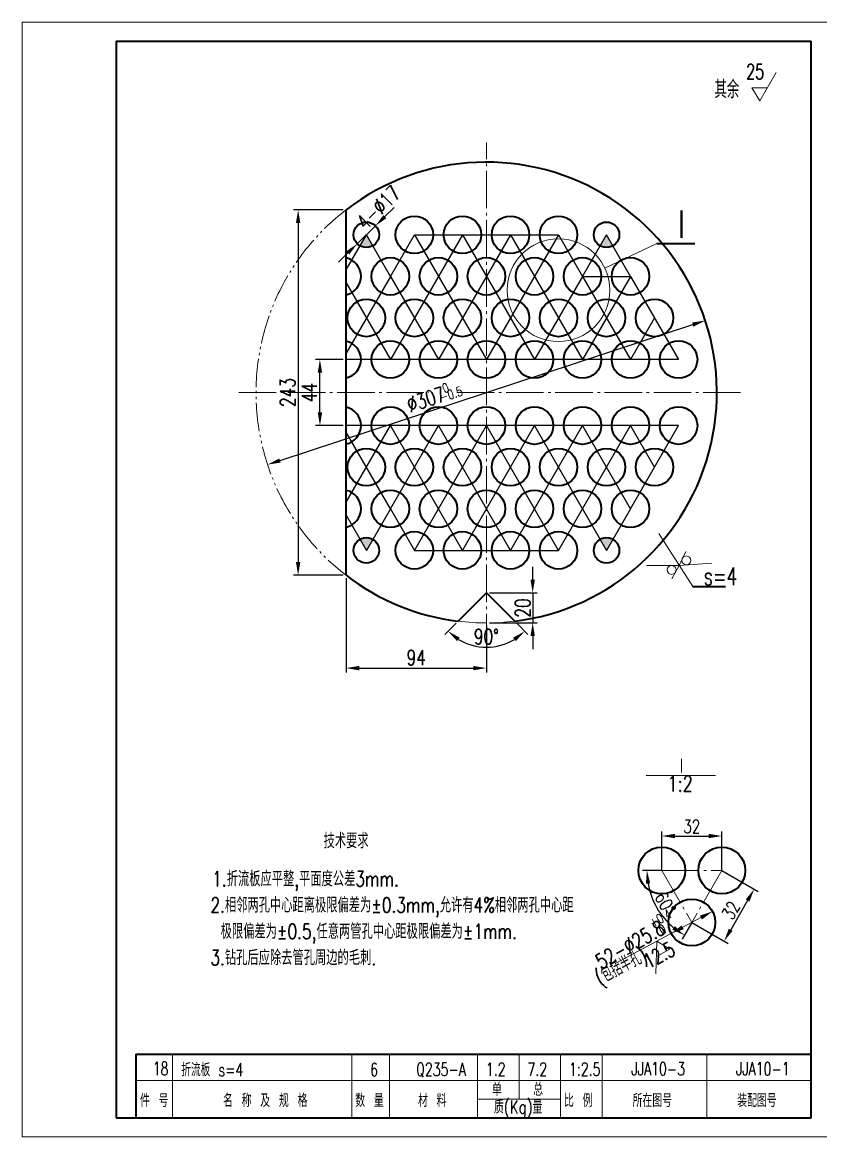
# Model space of a CAD drawing. Extents: x 0 to 6472, y 0 to 2970.
# Drawn here: x 4370 to 4902, y 1544 to 2287 of the extents above; entities that cross this region are included whole.
import ezdxf
from ezdxf.enums import TextEntityAlignment as Align

# ---------------------------------------------------------------- set-up
doc = ezdxf.new("R2010")
doc.units = 0
doc.header["$LTSCALE"] = 10
doc.header["$MEASUREMENT"] = 0
doc.header["$PDMODE"] = 3
doc.linetypes.add('JXX-L', pattern=[2.95, 1.9, -0.25, 0.15, -0.25, 0.15, -0.25])
doc.linetypes.add('ZXX-L', pattern=[3.28, 2.5, -0.3, 0.18, -0.3])
doc.layers.get('0').update_dxf_attribs({"linetype": 'CONTINUOUS', "lineweight": 20})
doc.layers.get('Defpoints').update_dxf_attribs({"linetype": 'CONTINUOUS', "lineweight": 20})
doc.layers.add('1', color=1, linetype='CONTINUOUS')
for name, color, linetype, lineweight in [('A 粗实线', 2, 'CONTINUOUS', 35), ('B 细实线', 7, 'CONTINUOUS', 20), ('E 长中心线', 1, 'ZXX-L', 20), ('I 长双点线', 4, 'JXX-L', 20)]:
    doc.layers.add(name, color=color, linetype=linetype, lineweight=lineweight)
doc.styles.add('HZ', font='txt', dxfattribs={"width": 0.75, "bigfont": 'hztxt'})
doc.styles.add('HZTXT', font='TXT.SHX', dxfattribs={"width": 0.75, "bigfont": 'HZTXT'})
doc.dimstyles.new('1比2', dxfattribs={"dimscale": 2.5, "dimtxt": 3.5, "dimasz": 3.5, "dimexe": 1.2, "dimexo": 0, "dimgap": 0.8, "dimtad": 1, "dimdec": 0, "dimlfac": 0.8, "dimzin": 0, "dimdsep": 46, "dimtxsty": 'HZTXT', "dimcen": 0, "dimadec": 0, "dimazin": 0, "dimtfac": 0.375, "dimtdec": 0, "dimtmove": 2, "dimatfit": 0, "dimfxl": 0, "dimtzin": 0, "dimarcsym": 0})
doc.dimstyles.new('副本1比2.5', dxfattribs={"dimscale": 2.5, "dimtxt": 4, "dimasz": 3.5, "dimexe": 1.2, "dimexo": 0.8, "dimgap": 0.8, "dimtad": 1, "dimdec": 0, "dimzin": 0, "dimdsep": 46, "dimtxsty": 'HZTXT', "dimcen": 0, "dimadec": 0, "dimazin": 0, "dimtfac": 0.375, "dimtdec": 0, "dimtmove": 2, "dimatfit": 0, "dimfxl": 0, "dimtzin": 0, "dimarcsym": 0})

# ---------------------------------------------------------------- blocks, each defined once
blk = doc.blocks.new('*D190')
at = {"color": 0, "lineweight": -2}
for p, q in [((4795.95, 1721.62), (4795.95, 1747.56)), ((4835.95, 1721.62), (4835.95, 1747.56)), ((4804.7, 1744.56), (4827.2, 1744.56))]:
    blk.add_line(p, q, dxfattribs=at)
at = {"color": 0}
for points in [[(4804.7, 1746.02), (4804.7, 1743.1), (4795.95, 1744.56)], [(4827.2, 1746.02), (4827.2, 1743.1), (4835.95, 1744.56)]]:
    blk.add_solid(points, dxfattribs=at)
at = {"layer": 'Defpoints', "color": 0}
for p in [(4835.95, 1744.56), (4795.95, 1721.62), (4835.95, 1721.62)]:
    blk.add_point(p, dxfattribs=at)
at = {"color": 0, "insert": (4815.95, 1750.94), "char_height": 8.75, "attachment_point": 5, "style": 'HZTXT'}
blk.add_mtext('32', dxfattribs=at)
blk = doc.blocks.new('*D191')
at = {"color": 0, "lineweight": -2}
for p, q in [((4835.95, 1721.62), (4860.09, 1707.68)), ((4853.12, 1701.6), (4841.87, 1682.11)), ((4815.95, 1686.98), (4840.09, 1673.03))]:
    blk.add_line(p, q, dxfattribs=at)
at = {"color": 0}
for points in [[(4851.86, 1702.33), (4854.38, 1700.87), (4857.5, 1709.18)], [(4840.61, 1682.84), (4843.13, 1681.38), (4837.5, 1674.53)]]:
    blk.add_solid(points, dxfattribs=at)
at = {"layer": 'Defpoints', "color": 0}
for p in [(4835.95, 1721.62), (4815.95, 1686.98), (4837.5, 1674.53)]:
    blk.add_point(p, dxfattribs=at)
at = {"color": 0, "insert": (4841.97, 1695.04), "char_height": 8.75, "attachment_point": 5, "rotation": 60, "style": 'HZTXT'}
blk.add_mtext('32', dxfattribs=at)
blk = doc.blocks.new('*D192')
at = {"color": 0, "lineweight": -2}
for p, q in [((4795.95, 1721.62), (4783.04, 1721.62)), ((4815.95, 1686.98), (4809.49, 1675.8))]:
    blk.add_line(p, q, dxfattribs=at)
blk.add_arc((4835.95, 1721.62), 49.91, 190.05829, 229.94171, dxfattribs=at)
at = {"color": 0}
for points in [[(4785.35, 1712.77), (4788.26, 1713.03), (4786.04, 1721.62)], [(4804.67, 1684.61), (4802.99, 1682.22), (4810.99, 1678.4)]]:
    blk.add_solid(points, dxfattribs=at)
at = {"layer": 'Defpoints', "color": 0}
for p in [(4795.95, 1721.62), (4835.95, 1721.62), (4835.95, 1721.62), (4789.05, 1704.55), (4815.95, 1686.98)]:
    blk.add_point(p, dxfattribs=at)
at = {"color": 0, "insert": (4798.25, 1699.85), "char_height": 8.75, "attachment_point": 5, "rotation": 300, "style": 'HZTXT'}
blk.add_mtext('60°', dxfattribs=at)
blk = doc.blocks.new('*D248')
at = {"color": 0, "lineweight": -2}
blk.add_line((4541.64, 1994.76), (4816.62, 2085.29), dxfattribs=at)
at = {"color": 0}
for points in [[(4816.16, 2086.67), (4817.07, 2083.9), (4824.93, 2088.03)], [(4541.18, 1996.14), (4542.09, 1993.37), (4533.33, 1992.02)]]:
    blk.add_solid(points, dxfattribs=at)
at = {"layer": 'Defpoints', "color": 0}
for p in [(4824.93, 2088.03), (4533.33, 1992.02)]:
    blk.add_point(p, dxfattribs=at)
at = {"color": 0, "insert": (4638.86, 2035.47), "char_height": 10, "attachment_point": 5, "rotation": 18.22343, "style": 'HZTXT'}
blk.add_mtext('%%C307', dxfattribs=at)
blk = doc.blocks.new('*D249')
at = {"color": 0, "lineweight": -2}
for p, q in [((4585.63, 1916.29), (4585.63, 1853.44)), ((4679.13, 1884.52), (4679.13, 1853.44)), ((4594.38, 1856.44), (4670.38, 1856.44))]:
    blk.add_line(p, q, dxfattribs=at)
at = {"color": 0}
for points in [[(4594.38, 1857.89), (4594.38, 1854.98), (4585.63, 1856.44)], [(4670.38, 1857.89), (4670.38, 1854.98), (4679.13, 1856.44)]]:
    blk.add_solid(points, dxfattribs=at)
at = {"layer": 'Defpoints', "color": 0}
for p in [(4585.63, 1918.29), (4679.13, 1886.52), (4679.13, 1856.44)]:
    blk.add_point(p, dxfattribs=at)
at = {"color": 0, "insert": (4632.38, 1863.44), "char_height": 10, "attachment_point": 5, "style": 'HZTXT'}
blk.add_mtext('94', dxfattribs=at)
blk = doc.blocks.new('*D250')
at = {"color": 0, "lineweight": -2}
for p, q in [((4709.95, 1915.27), (4709.95, 1924.02)), ((4681.13, 1906.52), (4712.95, 1906.52)), ((4709.95, 1906.52), (4709.95, 1886.52)), ((4681.13, 1886.52), (4712.95, 1886.52)), ((4709.95, 1877.77), (4709.95, 1869.02))]:
    blk.add_line(p, q, dxfattribs=at)
at = {"color": 0}
for points in [[(4708.49, 1915.27), (4711.41, 1915.27), (4709.95, 1906.52)], [(4708.49, 1877.77), (4711.41, 1877.77), (4709.95, 1886.52)]]:
    blk.add_solid(points, dxfattribs=at)
at = {"layer": 'Defpoints', "color": 0}
for p in [(4679.13, 1906.52), (4679.13, 1886.52), (4709.95, 1886.52)]:
    blk.add_point(p, dxfattribs=at)
at = {"color": 0, "insert": (4703.35, 1896.52), "char_height": 10, "attachment_point": 5, "rotation": 90, "style": 'HZTXT'}
blk.add_mtext('20', dxfattribs=at)
blk = doc.blocks.new('*D251')
at = {"color": 0, "lineweight": -2}
for p, q in [((4658.87, 1886.27), (4651.45, 1878.84)), ((4699.38, 1886.27), (4706.81, 1878.84))]:
    blk.add_line(p, q, dxfattribs=at)
blk.add_arc((4679.13, 1906.52), 36.14, 238.90484, 301.09516, dxfattribs=at)
at = {"color": 0}
for points in [[(4659.56, 1874.42), (4661.36, 1876.72), (4653.57, 1880.97)], [(4696.9, 1876.72), (4698.69, 1874.42), (4704.69, 1880.97)]]:
    blk.add_solid(points, dxfattribs=at)
at = {"layer": 'Defpoints', "color": 0}
for p in [(4679.13, 1906.52), (4679.13, 1906.52), (4660.29, 1887.68), (4697.97, 1887.68), (4669.77, 1871.61)]:
    blk.add_point(p, dxfattribs=at)
at = {"color": 0, "insert": (4679.13, 1877.38), "char_height": 10, "attachment_point": 5, "style": 'HZTXT'}
blk.add_mtext('90°', dxfattribs=at)
blk = doc.blocks.new('*D252')
at = {"color": 0, "lineweight": -2}
for p, q in [((4583.63, 2062.02), (4565.22, 2062.02)), ((4568.22, 2026.77), (4568.22, 2053.27)), ((4583.63, 2018.02), (4565.22, 2018.02))]:
    blk.add_line(p, q, dxfattribs=at)
at = {"color": 0}
for points in [[(4566.76, 2053.27), (4569.68, 2053.27), (4568.22, 2062.02)], [(4566.76, 2026.77), (4569.68, 2026.77), (4568.22, 2018.02)]]:
    blk.add_solid(points, dxfattribs=at)
at = {"layer": 'Defpoints', "color": 0}
for p in [(4568.22, 2062.02), (4585.63, 2062.02), (4585.63, 2018.02)]:
    blk.add_point(p, dxfattribs=at)
at = {"color": 0, "insert": (4561.22, 2040.02), "char_height": 10, "attachment_point": 5, "rotation": 90, "style": 'HZTXT'}
blk.add_mtext('44', dxfattribs=at)
blk = doc.blocks.new('*D253')
at = {"color": 0, "lineweight": -2}
for p, q in [((4583.63, 2161.76), (4550.69, 2161.76)), ((4553.69, 2153.01), (4553.69, 1927.04)), ((4583.63, 1918.29), (4550.69, 1918.29))]:
    blk.add_line(p, q, dxfattribs=at)
at = {"color": 0}
for points in [[(4552.24, 2153.01), (4555.15, 2153.01), (4553.69, 2161.76)], [(4552.24, 1927.04), (4555.15, 1927.04), (4553.69, 1918.29)]]:
    blk.add_solid(points, dxfattribs=at)
at = {"layer": 'Defpoints', "color": 0}
for p in [(4585.63, 2161.76), (4553.69, 1918.29), (4585.63, 1918.29)]:
    blk.add_point(p, dxfattribs=at)
at = {"color": 0, "insert": (4546.69, 2040.02), "char_height": 10, "attachment_point": 5, "rotation": 90, "style": 'HZTXT'}
blk.add_mtext('243', dxfattribs=at)
blk = doc.blocks.new('*D254')
at = {"color": 0, "lineweight": -2}
for p, q in [((4611.46, 2157.22), (4617.72, 2163.34)), ((4593.05, 2139.22), (4605.21, 2151.1)), ((4586.8, 2133.1), (4580.54, 2126.98))]:
    blk.add_line(p, q, dxfattribs=at)
at = {"color": 0}
for points in [[(4610.44, 2158.26), (4612.48, 2156.18), (4605.21, 2151.1)], [(4585.78, 2134.14), (4587.81, 2132.06), (4593.05, 2139.22)]]:
    blk.add_solid(points, dxfattribs=at)
at = {"layer": 'Defpoints', "color": 0}
for p in [(4605.21, 2151.1), (4593.05, 2139.22)]:
    blk.add_point(p, dxfattribs=at)
at = {"color": 0, "insert": (4607.27, 2163.33), "char_height": 10, "attachment_point": 5, "rotation": 44.36005, "style": 'HZTXT'}
blk.add_mtext('4-%%c17', dxfattribs=at)

msp = doc.modelspace()

# ---------------------------------------------------------------- hatches: boundary and pattern name
h = msp.add_hatch(color=256)
h.paths.add_polyline_path([(4603.38, 2137.8), (4599.13, 2145.16), (4594.88, 2137.8, 0.267949)])
h.paths.add_polyline_path([(4763.38, 2137.8), (4759.13, 2145.16), (4754.88, 2137.8, 0.267949)])
h.paths.add_polyline_path([(4759.13, 1934.88), (4763.38, 1942.25, 0.267949), (4754.88, 1942.25)])
h.paths.add_polyline_path([(4603.38, 1942.25, 0.267949), (4594.88, 1942.25), (4599.13, 1934.88)])

# ---------------------------------------------------------------- linework, layer by layer
for p, q in [((4369.94, 2286.72), (5421.19, 2286.72)), ((4369.94, 1544.22), (4369.94, 2286.72)), ((4895.57, 2286.72), (4895.57, 2286.72)), ((4861.32, 2234.29), (4872.11, 2253.25)), ((4856.02, 2243.1), (4866.23, 2243.12)), ((4861.32, 2234.29), (4856.02, 2243.1)), ((4758.03, 2122.93), (4792.56, 2139.31)), ((4793.97, 1946.06), (4816.56, 1910.7)), ((4807.51, 1924.87), (4811.9, 1934.17)), ((4807.51, 1924.87), (4785.7, 1924.71)), ((4807.51, 1924.87), (4802.54, 1915.86)), ((4807.51, 1924.87), (4829.27, 1926.4)), ((4765.26, 1659.9), (4822.01, 1690.21)), ((4792.58, 1674.49), (4792, 1652.69)), ((4792.58, 1674.49), (4801.42, 1669.22)), ((4801.42, 1669.22), (4792.41, 1664.4)), ((4470.03, 1599.21), (4470.03, 1599.21)), ((4470.03, 1599.21), (4470.03, 1581.71)), ((4470.03, 1599.21), (4470.03, 1581.71)), ((4589.51, 1599.21), (4589.51, 1581.71)), ((4614.51, 1599.21), (4614.51, 1581.71)), ((4673.18, 1599.21), (4673.18, 1581.71)), ((4700.86, 1599.21), (4700.86, 1581.71)), ((4708.99, 1599.21), (4708.99, 1599.21)), ((4728.53, 1599.21), (4728.53, 1581.71)), ((4733.99, 1599.21), (4733.99, 1599.21)), ((4756.21, 1599.21), (4756.21, 1556.72)), ((4792.66, 1599.21), (4792.66, 1599.21)), ((4820.33, 1599.21), (4820.33, 1599.21)), ((4825.89, 1599.21), (4825.89, 1556.72)), ((4848.01, 1599.21), (4848.01, 1599.21)), ((4445.57, 1581.71), (4895.57, 1581.71)), ((4445.57, 1581.71), (4895.57, 1581.71)), ((4470.03, 1557.85), (4470.03, 1582.84)), ((4470.03, 1582.84), (4470.03, 1557.85)), ((4470.03, 1556.72), (4470.03, 1581.71)), ((4470.03, 1581.71), (4470.03, 1556.72)), ((4589.51, 1582.84), (4589.51, 1557.85)), ((4589.51, 1581.71), (4589.51, 1556.72)), ((4614.51, 1582.84), (4614.51, 1557.85)), ((4614.51, 1581.71), (4614.51, 1556.72)), ((4673.18, 1582.84), (4673.18, 1557.85)), ((4673.18, 1581.71), (4673.18, 1556.72)), ((4700.86, 1582.84), (4700.86, 1570.34)), ((4700.86, 1581.71), (4700.86, 1569.22)), ((4728.53, 1582.84), (4728.53, 1557.85)), ((4728.53, 1581.71), (4728.53, 1556.72)), ((4756.21, 1582.84), (4756.21, 1557.85)), ((4673.18, 1569.22), (4728.53, 1569.22)), ((4369.94, 1544.22), (5421.19, 1544.22))]:
    msp.add_line(p, q)
for centre, radius in [((4727.13, 2108.21), 34.23), ((4812.35, 1928.18), 2.96), ((4802.48, 1921.87), 2.96)]:
    msp.add_circle(centre, radius)
for points in [[(4821.32, 1691.5), (4822.7, 1688.93), (4829.73, 1694.34)], [(4809.2, 1685.02), (4810.57, 1682.45), (4802.17, 1679.61)]]:
    msp.add_solid(points)
at = {"layer": '1'}
for p, q in [((4585.63, 2121.78), (4599.13, 2145.16)), ((4615.13, 2117.45), (4599.13, 2145.16)), ((4663.13, 2145.16), (4615.13, 2062.02)), ((4615.13, 2117.45), (4631.13, 2145.16)), ((4631.13, 2145.16), (4727.13, 2145.16)), ((4631.13, 2145.16), (4679.13, 2062.02)), ((4695.13, 2145.16), (4647.13, 2062.02)), ((4663.13, 2145.16), (4711.13, 2062.02)), ((4727.13, 2145.16), (4679.13, 2062.02)), ((4695.13, 2145.16), (4743.13, 2062.02)), ((4727.13, 2145.16), (4743.13, 2117.45)), ((4743.13, 2117.45), (4759.13, 2145.16)), ((4775.13, 2117.45), (4759.13, 2145.16)), ((4615.13, 2117.45), (4585.63, 2066.35)), ((4615.13, 2117.45), (4647.13, 2062.02)), ((4743.13, 2117.45), (4711.13, 2062.02)), ((4743.13, 2117.45), (4775.13, 2062.02)), ((4775.13, 2117.45), (4743.13, 2062.02)), ((4743.13, 2117.45), (4775.13, 2117.45)), ((4775.13, 2117.45), (4807.13, 2062.02)), ((4585.63, 2113.12), (4615.13, 2062.02)), ((4791.13, 2089.74), (4775.13, 2062.02)), ((4807.13, 2062.02), (4585.63, 2062.02)), ((4807.13, 2018.02), (4585.63, 2018.02)), ((4585.63, 1966.93), (4615.13, 2018.02)), ((4615.13, 1962.6), (4585.63, 2013.69)), ((4663.13, 1934.88), (4615.13, 2018.02)), ((4615.13, 1962.6), (4647.13, 2018.02)), ((4631.13, 1934.88), (4679.13, 2018.02)), ((4695.13, 1934.88), (4647.13, 2018.02)), ((4663.13, 1934.88), (4711.13, 2018.02)), ((4727.13, 1934.88), (4679.13, 2018.02)), ((4695.13, 1934.88), (4743.13, 2018.02)), ((4743.13, 1962.6), (4711.13, 2018.02)), ((4743.13, 1962.6), (4775.13, 2018.02)), ((4775.13, 1962.6), (4743.13, 2018.02)), ((4791.13, 1990.31), (4775.13, 2018.02)), ((4775.13, 1962.6), (4807.13, 2018.02)), ((4615.13, 1962.6), (4599.13, 1934.88)), ((4615.13, 1962.6), (4631.13, 1934.88)), ((4727.13, 1934.88), (4743.13, 1962.6)), ((4743.13, 1962.6), (4759.13, 1934.88)), ((4775.13, 1962.6), (4759.13, 1934.88)), ((4585.63, 1958.27), (4599.13, 1934.88)), ((4631.13, 1934.88), (4727.13, 1934.88))]:
    msp.add_line(p, q, dxfattribs=at)
at = {"layer": 'A 粗实线'}
for p, q in [((4432.44, 2274.22), (4432.44, 1556.72)), ((4432.44, 2274.22), (4883.07, 2274.22)), ((4432.44, 2274.22), (4895.57, 2274.22)), ((4895.57, 1556.72), (4895.57, 2274.22)), ((4585.63, 1918.29), (4585.63, 2161.76)), ((4792.56, 2139.31), (4817.99, 2139.31)), ((4816.56, 1910.7), (4838.41, 1910.7)), ((4679.13, 1906.52), (4660.29, 1887.68)), ((4679.13, 1906.52), (4697.97, 1887.68)), ((4445.57, 1599.21), (4895.57, 1599.21)), ((4445.57, 1599.21), (4895.57, 1599.21)), ((4445.57, 1599.21), (4445.57, 1556.72)), ((4432.44, 1556.72), (4895.57, 1556.72)), ((4444.94, 1556.72), (4895.57, 1556.72)), ((4444.94, 1556.72), (4883.07, 1556.72)), ((4445.57, 1556.72), (4895.57, 1556.72))]:
    msp.add_line(p, q, dxfattribs=at)
msp.add_lwpolyline([(4444.94, 1556.72), (4895.57, 1556.72)], dxfattribs=at)
msp.add_lwpolyline([(4444.94, 1556.72), (4895.57, 1556.72)], dxfattribs=at)
for centre, radius in [((4599.13, 2145.16), 8.5), ((4631.13, 2145.16), 12.5), ((4631.13, 2145.16), 12.5), ((4663.13, 2145.16), 12.5), ((4663.13, 2145.16), 12.5), ((4695.13, 2145.16), 12.5), ((4695.13, 2145.16), 12.5), ((4727.13, 2145.16), 12.5), ((4727.13, 2145.16), 12.5), ((4759.13, 2145.16), 8.5), ((4615.13, 2117.45), 12.5), ((4615.13, 2117.45), 12.5), ((4647.13, 2117.45), 12.5), ((4647.13, 2117.45), 12.5), ((4679.13, 2117.45), 12.5), ((4679.13, 2117.45), 12.5), ((4711.13, 2117.45), 12.5), ((4711.13, 2117.45), 12.5), ((4743.13, 2117.45), 12.5), ((4743.13, 2117.45), 12.5), ((4775.13, 2117.45), 12.5), ((4775.13, 2117.45), 12.5), ((4599.13, 2089.74), 12.5), ((4599.13, 2089.74), 12.5), ((4631.13, 2089.74), 12.5), ((4631.13, 2089.74), 12.5), ((4663.13, 2089.74), 12.5), ((4663.13, 2089.74), 12.5), ((4695.13, 2089.74), 12.5), ((4695.13, 2089.74), 12.5), ((4727.13, 2089.74), 12.5), ((4727.13, 2089.74), 12.5), ((4759.13, 2089.74), 12.5), ((4759.13, 2089.74), 12.5), ((4791.13, 2089.74), 12.5), ((4791.13, 2089.74), 12.5), ((4615.13, 2062.02), 12.5), ((4615.13, 2062.02), 12.5), ((4647.13, 2062.02), 12.5), ((4647.13, 2062.02), 12.5), ((4679.13, 2062.02), 12.5), ((4679.13, 2062.02), 12.5), ((4711.13, 2062.02), 12.5), ((4711.13, 2062.02), 12.5), ((4743.13, 2062.02), 12.5), ((4743.13, 2062.02), 12.5), ((4775.13, 2062.02), 12.5), ((4775.13, 2062.02), 12.5), ((4807.13, 2062.02), 12.5), ((4807.13, 2062.02), 12.5), ((4615.13, 2018.02), 12.5), ((4615.13, 2018.02), 12.5), ((4647.13, 2018.02), 12.5), ((4647.13, 2018.02), 12.5), ((4679.13, 2018.02), 12.5), ((4679.13, 2018.02), 12.5), ((4711.13, 2018.02), 12.5), ((4711.13, 2018.02), 12.5), ((4743.13, 2018.02), 12.5), ((4743.13, 2018.02), 12.5), ((4775.13, 2018.02), 12.5), ((4775.13, 2018.02), 12.5), ((4807.13, 2018.02), 12.5), ((4807.13, 2018.02), 12.5), ((4599.13, 1990.31), 12.5), ((4599.13, 1990.31), 12.5), ((4631.13, 1990.31), 12.5), ((4631.13, 1990.31), 12.5), ((4663.13, 1990.31), 12.5), ((4663.13, 1990.31), 12.5), ((4695.13, 1990.31), 12.5), ((4695.13, 1990.31), 12.5), ((4727.13, 1990.31), 12.5), ((4727.13, 1990.31), 12.5), ((4759.13, 1990.31), 12.5), ((4759.13, 1990.31), 12.5), ((4791.13, 1990.31), 12.5), ((4791.13, 1990.31), 12.5), ((4615.13, 1962.6), 12.5), ((4615.13, 1962.6), 12.5), ((4647.13, 1962.6), 12.5), ((4647.13, 1962.6), 12.5), ((4679.13, 1962.6), 12.5), ((4679.13, 1962.6), 12.5), ((4711.13, 1962.6), 12.5), ((4711.13, 1962.6), 12.5), ((4743.13, 1962.6), 12.5), ((4743.13, 1962.6), 12.5), ((4775.13, 1962.6), 12.5), ((4775.13, 1962.6), 12.5), ((4631.13, 1934.88), 12.5), ((4631.13, 1934.88), 12.5), ((4663.13, 1934.88), 12.5), ((4663.13, 1934.88), 12.5), ((4695.13, 1934.88), 12.5), ((4695.13, 1934.88), 12.5), ((4727.13, 1934.88), 12.5), ((4727.13, 1934.88), 12.5), ((4599.13, 1934.88), 8.5), ((4759.13, 1934.88), 8.5), ((4795.95, 1721.62), 15.62), ((4835.95, 1721.62), 15.62), ((4815.95, 1686.98), 15.62)]:
    msp.add_circle(centre, radius, dxfattribs=at)
for centre, radius, start, end in [((4679.13, 2040.02), 153.5, 277.04985, 127.52594), ((4583.13, 2117.45), 12.5, 281.53696, 78.46304), ((4583.13, 2062.02), 12.5, 281.53696, 78.46304), ((4583.13, 2018.02), 12.5, 281.53696, 78.46304), ((4583.13, 1962.6), 12.5, 281.53696, 78.46304), ((4679.13, 2040.02), 153.5, 232.47406, 262.95015)]:
    msp.add_arc(centre, radius, start, end, dxfattribs=at)
at = {"layer": 'B 细实线'}
msp.add_line((4785.65, 1784.97), (4831.82, 1784.97), dxfattribs=at)
at = {"layer": 'E 长中心线'}
for p, q in [((4679.13, 1867.62), (4679.13, 2206.55)), ((4514.1, 2040.02), (4640.78, 2040.02)), ((4659.42, 2040.02), (4849.02, 2040.02)), ((4795.95, 1721.62), (4815.95, 1686.98)), ((4795.95, 1721.62), (4835.95, 1721.62)), ((4835.95, 1721.62), (4815.95, 1686.98))]:
    msp.add_line(p, q, dxfattribs=at)
at = {"layer": 'I 长双点线'}
for start, end in [(127.52594, 232.47406), (262.95015, 277.04985)]:
    msp.add_arc((4679.13, 2040.02), 153.5, start, end, dxfattribs=at)

# ---------------------------------------------------------------- texts
at = {"style": 'HZTXT', "width": 0.7}
msp.add_text('25', height=10, dxfattribs=at).set_placement((4864.15, 2245.89), align=Align.BOTTOM_RIGHT)
for s, p in [('其余', (4831.02, 2241.99)), ('s=4', (4823.95, 1917.64))]:
    msp.add_text(s, height=11.825, dxfattribs=at).set_placement(p, align=Align.MIDDLE_LEFT)
at = {"style": 'HZTXT', "width": 0.75}
for s, rotation, p in [('-0.5', 18.12379, (4649.39, 2033.61)), ('0', 18.12379, (4650.93, 2039.52)), ('+0.4', 29.35091, (4789.91, 1683.28)), ('0', 29.35091, (4796.05, 1678.76))]:
    msp.add_text(s, height=6.25, rotation=rotation, dxfattribs=at).set_placement(p)
at = {"ltscale": 10, "style": 'HZTXT', "width": 0.75}
for s, p in [('技术要求', (4570.66, 1736.36)), ('1.折流板应平整,平面度公差3mm.', (4496.47, 1711.04)), ('2.相邻两孔中心距离极限偏差为%%P0.3mm,允许有4%相邻两孔中心距', (4495.29, 1693.54)), ('极限偏差为%%p0.5,任意两管孔中心距极限偏差为%%P1mm.', (4502.07, 1676.04)), ('3.钻孔后应除去管孔周边的毛刺.', (4495.29, 1658.54))]:
    msp.add_text(s, height=10, dxfattribs=at).set_placement(p)
at = {"style": 'HZTXT', "width": 0.7}
for s, p in [('(包括半孔)', (4788.51, 1659.3)), ('12.5', (4807.27, 1663.1))]:
    msp.add_text(s, height=10, rotation=28.1115, dxfattribs=at).set_placement(p, align=Align.BOTTOM_RIGHT)
at = {"style": 'HZ', "width": 0.7}
for s, p in [('18', (4456.8, 1585.32)), ('折流板 s=4', (4475.88, 1584.47)), ('6', (4601.67, 1584.51)), ('Q235-A', (4632.33, 1584.7)), ('1.2', (4678.78, 1584.79)), ('7.2', (4706.46, 1584.79)), ('1:2.5', (4734.13, 1584.79)), ('JJA10-3', (4775.7, 1585.14)), ('JJA10-1', (4845.37, 1585.14))]:
    msp.add_text(s, height=8.75, dxfattribs=at).set_placement(p)
at = {"insert": (4774.88, 1672.18), "char_height": 10, "attachment_point": 5, "rotation": 29.40328, "style": 'HZTXT'}
msp.add_mtext('52-%%c25.8', dxfattribs=at)
at = {"char_height": 8.75, "attachment_point": 5, "style": 'HZTXT'}
for s, insert, width in [('单', (4686.14, 1575.75), 137.3167), ('总', (4713.56, 1575.75), 137.3167), ('件 号', (4457.8, 1568.36), 24.4616), ('名 称 及 规 格', (4531.79, 1568.36), 137.3167), ('数 量', (4601.26, 1568.36), 137.3167), ('材 料', (4643.07, 1568.36), 137.3167), ('质(Kg)量', (4700.27, 1562.54), 137.3167), ('比 例', (4740.29, 1568.36), 137.3167), ('所在图号', (4789.63, 1568.36), 137.3167), ('装配图号', (4859.31, 1568.36), 137.3167)]:
    msp.add_mtext(s, dxfattribs=dict(at, insert=insert, width=width))
at = {"layer": 'B 细实线', "style": 'HZTXT', "width": 0.75}
for s, height, p in [('Ⅰ', 21, (4809.05, 2151.55)), ('Ⅰ', 10.5, (4809.13, 1791.1)), ('1:2', 10.5, (4808.2, 1779.44))]:
    msp.add_text(s, height=height, dxfattribs=at).set_placement(p, align=Align.MIDDLE)

# ---------------------------------------------------------------- dimensions: what is measured, and where the dimension line sits
for p1, p2, text, picture, middle in [((4593.05, 2139.22), (4605.21, 2151.1), '4-%%c17', '*D254', (4607.27, 2163.33)), ((4533.33, 1992.02), (4824.93, 2088.03), '%%C307', '*D248', (4638.86, 2035.47))]:
    dim = msp.add_diameter_dim_2p(p1=p1, p2=p2, text=text, dimstyle='副本1比2.5')
    dim.commit()
    dim.dimension.update_dxf_attribs({"geometry": picture, "text_midpoint": middle, "dimtype": 163})
for base, p1, p2, picture, middle in [((4553.69, 1918.29), (4585.63, 2161.76), (4585.63, 1918.29), '*D253', (4546.69, 2040.02)), ((4568.22, 2062.02), (4585.63, 2018.02), (4585.63, 2062.02), '*D252', (4561.22, 2040.02))]:
    dim = msp.add_linear_dim(base=base, p1=p1, p2=p2, angle=90, dimstyle='副本1比2.5')
    dim.commit()
    dim.dimension.update_dxf_attribs({"geometry": picture, "text_midpoint": middle})
dim = msp.add_linear_dim(base=(4709.95, 1886.52), p1=(4679.13, 1906.52), p2=(4679.13, 1886.52), angle=270, dimstyle='副本1比2.5')
dim.commit()
dim.dimension.update_dxf_attribs({"geometry": '*D250', "text_midpoint": (4703.35, 1896.52), "dimtype": 161})
for base, p1, p2, dimstyle, picture, middle in [((4679.12818753, 1856.43631267), (4585.62818753, 1918.2856079), (4679.12818753, 1886.52303024), '副本1比2.5', '*D249', (4632.37818753, 1863.43631267)), ((4835.95, 1744.56), (4795.95, 1721.62), (4835.95, 1721.62), '1比2', '*D190', (4815.95, 1750.94))]:
    dim = msp.add_linear_dim(base=base, p1=p1, p2=p2, dimstyle=dimstyle)
    dim.commit()
    dim.dimension.update_dxf_attribs({"geometry": picture, "text_midpoint": middle})
for base, line1, line2, dimstyle, picture, middle in [((4669.77, 1871.61), ((4679.13, 1906.52), (4660.29, 1887.68)), ((4679.13, 1906.52), (4697.97, 1887.68)), '副本1比2.5', '*D251', (4679.13, 1877.38)), ((4789.05, 1704.55), ((4835.95, 1721.62), (4815.95, 1686.98)), ((4795.95, 1721.62), (4835.95, 1721.62)), '1比2', '*D192', (4798.25, 1699.85))]:
    dim = msp.add_angular_dim_2l(base=base, line1=line1, line2=line2, dimstyle=dimstyle)
    dim.commit()
    dim.dimension.update_dxf_attribs({"geometry": picture, "text_midpoint": middle})
dim = msp.add_aligned_dim(p1=(4835.95, 1721.62), p2=(4815.95, 1686.98), distance=24.88, dimstyle='1比2')
dim.commit()
dim.dimension.update_dxf_attribs({"geometry": '*D191', "text_midpoint": (4841.97, 1695.04)})

doc.saveas('drawing.dxf')
